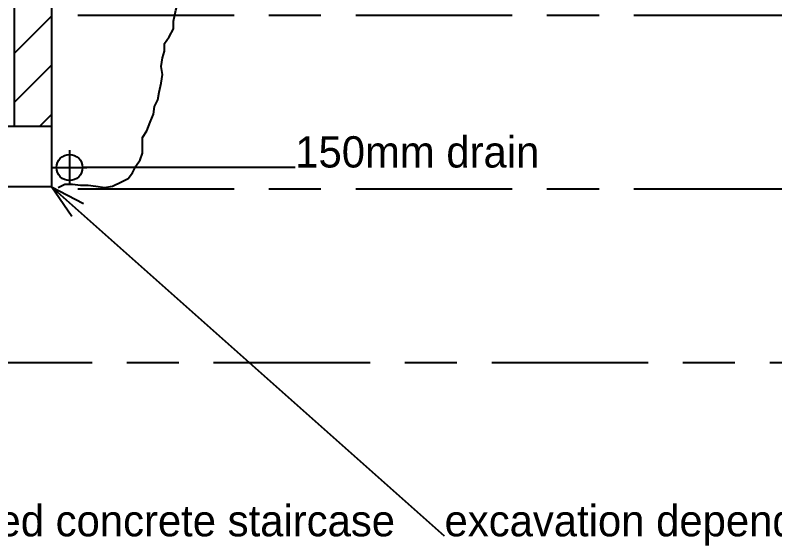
# Model space of a CAD drawing. Header units: millimetres. Extents: x -21022 to 21192, y -14865 to 14865.
# Drawn here: x 5685 to 10057, y -813 to 2224 of the extents above; entities that cross this region are included whole.
import ezdxf

# ---------------------------------------------------------------- set-up
doc = ezdxf.new("R2010")
doc.units = ezdxf.units.MM
doc.linetypes.add('CENTER', pattern=[16, 9, -2, 3, -2])
doc.linetypes.add('HIDDEN', pattern=[16, 2, -2, 2, -2, 2, -2, 2, -2])
doc.layers.add('00_-_SECTIONS', color=7, linetype='Continuous', true_color=0xffffff)
doc.layers.add('1', color=7, linetype='Continuous', true_color=0xffffff)
pattern_1 = [(45, (0, 0), (-141.421, 141.421), [])]

# ---------------------------------------------------------------- blocks, each defined once
blk = doc.blocks.new('733C655A')
at = {"layer": '00_-_SECTIONS', "linetype": 'Continuous', "ltscale": 100}
h = blk.add_hatch(dxfattribs=at)
h.set_pattern_fill('AR-CONC', color=1, scale=100, angle=30, style=0)
h.paths.add_polyline_path([(6030.3, 0), (5480.3, 0), (5330.3, 150), (5280.3, 200), (750, 200), (700, 150), (550, 0), (0, 0), (0, 350), (145.1, 350), (316.8, 350), (462.6, 350), (5846.2, 350), (5846.2, 610), (5846.2, 650), (5864.3, 650), (9553.9, 650), (9553.9, 950), (9653.9, 950), (12333.9, 950), (12433.9, 950), (12583.9, 950), (12798.9, 950), (12798.9, 600), (12248.9, 600), (12098.9, 750), (12048.9, 800), (9928.9, 800), (9878.9, 750), (9728.9, 600), (9728.9, 300), (9178.9, 300), (9028.9, 450), (8978.9, 500), (6230.3, 500), (6180.3, 450), (6030.3, 300)])
at = {"layer": '00_-_SECTIONS', "color": 3, "linetype": 'Continuous', "ltscale": 100}
for p, q in [((9744, 950), (12798.9, 950)), ((12798.9, 950), (12798.9, 600)), ((12798.9, 600), (12248.9, 600))]:
    blk.add_line(p, q, dxfattribs=at)
blk = doc.blocks.new('99FFCC42')
at = {"layer": '00_-_SECTIONS', "color": 8, "linetype": 'CENTER', "ltscale": 100}
for p, q in [((15217.7, 2234.4), (21969.8, 2234.4)), ((15217.7, 1234.4), (21969.8, 1234.4)), ((0, 234.4), (21969.8, 234.4))]:
    blk.add_line(p, q, dxfattribs=at)
blk = doc.blocks.new('8A2011B0')
at = {"layer": '00_-_SECTIONS', "color": 1, "linetype": 'Continuous', "ltscale": 100}
for p, q in [((27280.3, 10816.4), (26056.3, 10816.4)), ((28139.5, 8693.3), (25878.4, 10704.3))]:
    blk.add_line(p, q, dxfattribs=at)
at = {"layer": '00_-_SECTIONS', "color": 15, "linetype": 'Continuous', "ltscale": 100}
for s, p in [('150mm drain', (27280.3, 10816.4)), ('in situ reinforced concrete staircase ', (24068.4, 8693.3)), ('excavation dependent on soil conditions', (28139.5, 8693.3))]:
    blk.add_text(s, height=180, dxfattribs=at).set_placement(p)
blk = doc.blocks.new('E5BCAC53')
at = {"layer": '00_-_SECTIONS', "linetype": 'Continuous', "ltscale": 100}
h = blk.add_hatch(dxfattribs=at)
h.set_pattern_fill('_USER', color=1, scale=200, angle=45, style=0, pattern_type=0)
h.set_pattern_definition(pattern_1)
h.paths.add_polyline_path([(12.5, 260), (12.5, 1907), (112.5, 1919.3), (112.5, 0), (12.5, 0), (12.5, 140), (12.5, 240)])
h.paths.add_polyline_path([(12.5, 1907), (12.5, 2442.7), (112.5, 2534.7), (112.5, 1919.3)])
h = blk.add_hatch(dxfattribs=at)
h.set_pattern_fill('_USER', color=1, scale=200, angle=45, style=0, pattern_type=0)
h.set_pattern_definition(pattern_1)
h.paths.add_polyline_path([(262.5, 0), (262.5, 2479), (477.5, 2479), (477.5, 0)])
at = {"layer": '00_-_SECTIONS', "color": 3, "linetype": 'Continuous', "ltscale": 100}
for p, q in [((477.5, 2479), (477.5, 0)), ((12.5, 2284.7), (12.5, 0))]:
    blk.add_line(p, q, dxfattribs=at)
at = {"layer": '00_-_SECTIONS', "color": 1, "linetype": 'Continuous', "ltscale": 100}
for p, q in [((112.5, 0), (112.5, 2321.5)), ((117.5, 2321.5), (117.5, 0)), ((262.5, 2321.5), (262.5, 0)), ((0, 260), (0, 2274.2))]:
    blk.add_line(p, q, dxfattribs=at)
blk = doc.blocks.new('20252DCC')
at = {"layer": '00_-_SECTIONS', "color": 1, "linetype": 'Continuous', "ltscale": 100}
for p, q in [((100, 200), (100, 0)), ((0, 100), (200, 100))]:
    blk.add_line(p, q, dxfattribs=at)
at = {"layer": '00_-_SECTIONS', "color": 2, "linetype": 'Continuous', "ltscale": 100}
blk.add_circle((100, 100), 75, dxfattribs=at)
blk.add_arc((100, 100), 75, 0, 0, dxfattribs=at)
blk = doc.blocks.new('69ACBCD9')
at = {"layer": '00_-_SECTIONS', "color": 1, "linetype": 'HIDDEN', "ltscale": 100}
for p, q in [((1823.9, 2786.8), (1855.8, 2812.4)), ((1741, 2742.2), (1779.2, 2767.7)), ((1779.2, 2767.7), (1823.9, 2786.8)), ((1702.7, 2710.3), (1741, 2742.2)), ((1658.1, 2640.2), (1677.2, 2678.4)), ((1677.2, 2678.4), (1702.7, 2710.3)), ((1632.6, 2608.3), (1658.1, 2640.2)), ((1607.1, 2570), (1632.6, 2608.3)), ((1549.7, 2506.2), (1575.2, 2538.1)), ((1575.2, 2538.1), (1607.1, 2570)), ((1524.2, 2461.6), (1549.7, 2506.2)), ((1505, 2423.3), (1524.2, 2461.6)), ((1473.1, 2391.5), (1505, 2423.3)), ((1396.6, 2340.4), (1428.5, 2372.3)), ((1428.5, 2372.3), (1473.1, 2391.5)), ((1364.7, 2308.6), (1396.6, 2340.4)), ((1332.8, 2263.9), (1364.7, 2308.6)), ((1301, 2212.9), (1332.8, 2263.9)), ((1269.1, 2174.6), (1301, 2212.9)), ((1249.9, 2130), (1269.1, 2174.6)), ((1224.4, 2098.1), (1249.9, 2130)), ((1147.9, 2021.6), (1198.9, 2059.8)), ((1198.9, 2059.8), (1224.4, 2098.1)), ((1103.3, 1976.9), (1147.9, 2021.6)), ((1077.7, 1932.3), (1103.3, 1976.9)), ((1058.6, 1894), (1077.7, 1932.3)), ((1045.9, 1849.4), (1058.6, 1894)), ((1026.7, 1811.1), (1045.9, 1849.4)), ((1001.2, 1766.5), (1026.7, 1811.1)), ((975.7, 1728.2), (1001.2, 1766.5)), ((950.2, 1690), (975.7, 1728.2)), ((931.1, 1645.3), (950.2, 1690)), ((918.3, 1607.1), (931.1, 1645.3)), ((892.8, 1562.4), (918.3, 1607.1)), ((867.3, 1524.2), (892.8, 1562.4)), ((816.3, 1460.4), (841.8, 1492.3)), ((841.8, 1492.3), (867.3, 1524.2)), ((790.8, 1422.1), (816.3, 1460.4)), ((790.8, 1377.5), (790.8, 1422.1)), ((778, 1339.2), (790.8, 1377.5)), ((765.3, 1301), (778, 1339.2)), ((752.5, 1262.7), (765.3, 1301)), ((733.4, 1179.8), (739.8, 1224.4)), ((739.8, 1224.4), (752.5, 1262.7)), ((701.5, 1103.3), (714.2, 1141.5)), ((714.2, 1141.5), (733.4, 1179.8)), ((688.7, 1058.6), (701.5, 1103.3)), ((676, 1020.4), (688.7, 1058.6)), ((663.2, 956.6), (676, 1020.4)), ((663.2, 911.9), (663.2, 956.6)), ((637.7, 867.3), (663.2, 911.9)), ((612.2, 829), (637.7, 867.3)), ((612.2, 784.4), (612.2, 829)), ((593.1, 695.1), (599.5, 746.1)), ((599.5, 746.1), (612.2, 784.4)), ((599.5, 650.5), (593.1, 695.1)), ((593.1, 599.5), (599.5, 650.5)), ((580.3, 548.4), (593.1, 599.5)), ((573.9, 503.8), (580.3, 548.4)), ((554.8, 465.5), (573.9, 503.8)), ((548.4, 420.9), (554.8, 465.5)), ((529.3, 376.3), (548.4, 420.9)), ((510.2, 325.2), (529.3, 376.3)), ((484.7, 287), (510.2, 325.2)), ((484.7, 242.3), (484.7, 287)), ((484.7, 197.7), (484.7, 242.3)), ((471.9, 159.4), (484.7, 197.7)), ((446.4, 121.2), (471.9, 159.4)), ((427.3, 82.9), (446.4, 121.2)), ((363.5, 31.9), (401.8, 51)), ((401.8, 51), (427.3, 82.9)), ((0, 0), (38.3, 19.1)), ((38.3, 19.1), (82.9, 19.1)), ((82.9, 19.1), (127.5, 12.8)), ((127.5, 12.8), (172.2, 12.8)), ((172.2, 12.8), (216.8, 6.4)), ((216.8, 6.4), (267.8, 0)), ((267.8, 0), (312.5, 6.4)), ((312.5, 6.4), (363.5, 31.9))]:
    blk.add_line(p, q, dxfattribs=at)
blk = doc.blocks.new('92602061')
at = {"layer": '1', "color": 2, "linetype": 'Continuous', "ltscale": 100}
for p, q in [((116.2, 0), (0, 170.3)), ((0, 170.3), (182.7, 74.7))]:
    blk.add_line(p, q, dxfattribs=at)

msp = doc.modelspace()

# ---------------------------------------------------------------- block references
at = {"layer": '00_-_SECTIONS'}
for name, p in [('8A2011B0', (-19983.3, -9469.4)), ('99FFCC42', (-9172.6, -10.5)), ('E5BCAC53', (5417.6, 1584.9)), ('69ACBCD9', (5933, 1232.6)), ('733C655A', (-6903.8, 634.9)), ('20252DCC', (5898, 1246.9))]:
    msp.add_blockref(name, p, dxfattribs=at)
at = {"layer": '1'}
msp.add_blockref('92602061', (5895.1, 1064.6), dxfattribs=at)

doc.saveas('drawing.dxf')
